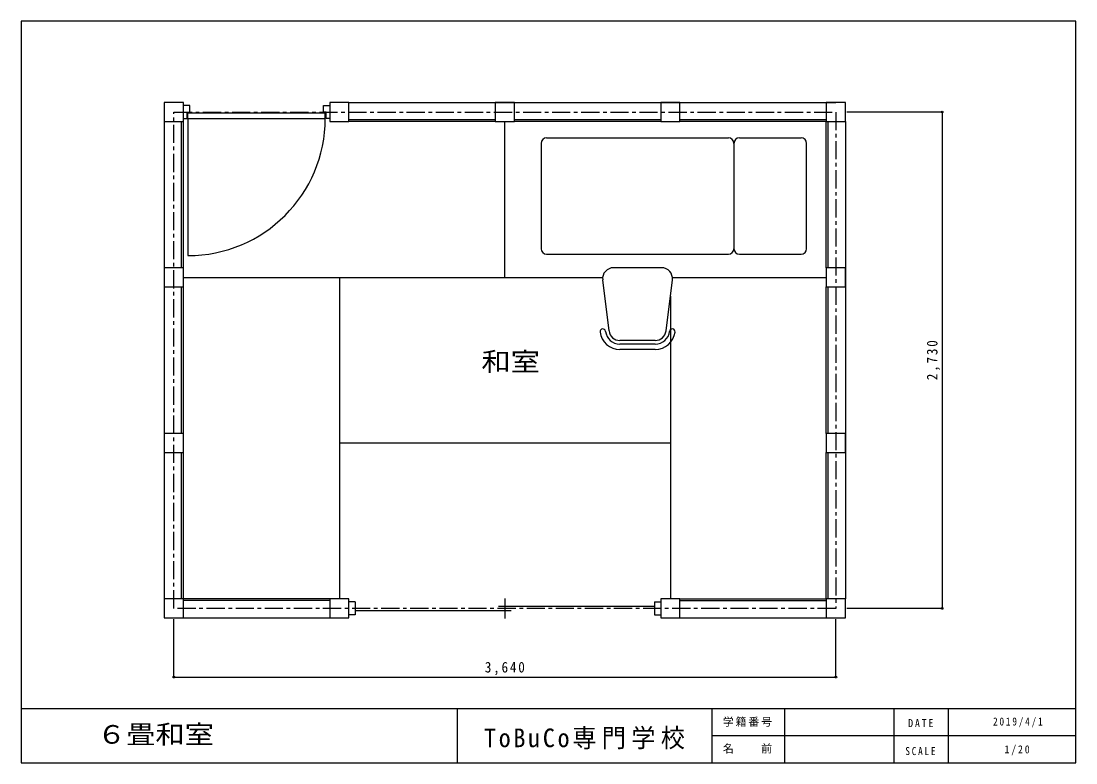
# Model space of a CAD drawing. Units: millimetres, scale not verified. Extents: x -2900 to 2900, y -2040 to 2040.
import ezdxf
from ezdxf.enums import TextEntityAlignment as Align

# ---------------------------------------------------------------- set-up
doc = ezdxf.new("R2010")
doc.units = ezdxf.units.MM
doc.header["$LTSCALE"] = 20
doc.header["$PDMODE"] = 32
doc.header["$PDSIZE"] = 10
doc.linetypes.add('CHAIN1', pattern=[8, 5, -1, 1, -1])
for name, color, linetype in [('0-0_中心線', 4, 'CHAIN1'), ('0-1_柱', 7, 'Continuous'), ('0-2_壁', 7, 'Continuous'), ('0-3_開閉口', 7, 'Continuous'), ('0-4_畳', 4, 'Continuous'), ('0-5_机（図形）', 4, 'Continuous'), ('0-6_文字データ', 2, 'Continuous'), ('0-7_寸法', 4, 'Continuous'), ('F-F', 7, 'Continuous')]:
    doc.layers.add(name, color=color, linetype=linetype)
doc.styles.add('ＭＳ ゴシック', font='')
doc.styles.get('ＭＳ ゴシック').set_extended_font_data('MS Gothic')

msp = doc.modelspace()

# ---------------------------------------------------------------- linework, layer by layer
at = {"layer": '0-0_中心線'}
msp.add_lwpolyline([(-2060, 1540), (1580, 1540), (1580, -1190), (-2060, -1190)], close=True, dxfattribs=at)
at = {"layer": '0-1_柱'}
for p, q in [((1632.5, 577.5), (1632.5, 682.5)), ((1527.5, 577.5), (1632.5, 577.5)), ((1632.5, -332.5), (1632.5, -227.5)), ((1527.5, -332.5), (1632.5, -332.5)), ((-1202.5, -1242.5), (-1097.5, -1242.5)), ((617.5, -1242.5), (722.5, -1242.5))]:
    msp.add_line(p, q, dxfattribs=at)
for points in [[(-2112.5, 1487.5), (-2007.5, 1487.5), (-2007.5, 1592.5), (-2112.5, 1592.5)], [(-1202.5, 1487.5), (-1097.5, 1487.5), (-1097.5, 1592.5), (-1202.5, 1592.5)], [(-292.5, 1487.5), (-187.5, 1487.5), (-187.5, 1592.5), (-292.5, 1592.5)], [(617.5, 1487.5), (722.5, 1487.5), (722.5, 1592.5), (617.5, 1592.5)], [(1527.5, 1487.5), (1632.5, 1487.5), (1632.5, 1592.5), (1527.5, 1592.5)], [(-2112.5, 577.5), (-2007.5, 577.5), (-2007.5, 682.5), (-2112.5, 682.5)], [(-2112.5, -332.5), (-2007.5, -332.5), (-2007.5, -227.5), (-2112.5, -227.5)], [(-2112.5, -1242.5), (-2007.5, -1242.5), (-2007.5, -1137.5), (-2112.5, -1137.5)], [(1527.5, -1242.5), (1632.5, -1242.5), (1632.5, -1137.5), (1527.5, -1137.5)]]:
    msp.add_lwpolyline(points, close=True, dxfattribs=at)
for points in [[(1632.5, 682.5), (1527.5, 682.5), (1527.5, 577.5)], [(1632.5, -227.5), (1527.5, -227.5), (1527.5, -332.5)], [(-1097.5, -1242.5), (-1097.5, -1137.5), (-1202.5, -1137.5), (-1202.5, -1242.5)], [(722.5, -1242.5), (722.5, -1137.5), (617.5, -1137.5), (617.5, -1242.5)]]:
    msp.add_lwpolyline(points, dxfattribs=at)
at = {"layer": '0-2_壁'}
for p, q in [((-1097.5, 1592.5), (1580, 1592.5)), ((-2112.5, 1487.5), (-2112.5, -1137.5)), ((-2017.5, 682.5), (-2017.5, 1487.5)), ((-292.5, 1497.5), (-1097.5, 1497.5)), ((617.5, 1497.5), (-187.5, 1497.5)), ((1527.5, 1497.5), (722.5, 1497.5)), ((1537.5, 682.5), (1537.5, 1487.5)), ((1632.5, 1487.5), (1632.5, -1137.5)), ((-2017.5, -227.5), (-2017.5, 577.5)), ((1537.5, -227.5), (1537.5, 577.5)), ((-2017.5, -1137.5), (-2017.5, -332.5)), ((1537.5, -1137.5), (1537.5, -332.5)), ((-1202.5, -1147.5), (-2007.5, -1147.5)), ((722.5, -1147.5), (1527.5, -1147.5)), ((-2007.5, -1242.5), (-1202.5, -1242.5)), ((722.5, -1242.5), (1527.5, -1242.5))]:
    msp.add_line(p, q, dxfattribs=at)
at = {"layer": '0-2_壁', "color": 4}
for p, q in [((-2007.5, 682.5), (-2007.5, 1487.5)), ((-292.5, 1487.5), (-1097.5, 1487.5)), ((617.5, 1487.5), (-187.5, 1487.5)), ((1527.5, 1487.5), (722.5, 1487.5)), ((1527.5, 682.5), (1527.5, 1487.5)), ((-2007.5, -227.5), (-2007.5, 577.5)), ((1527.5, -227.5), (1527.5, 577.5)), ((1527.5, -1137.5), (1527.5, -332.5)), ((722.5, -1137.5), (1527.5, -1137.5))]:
    msp.add_line(p, q, dxfattribs=at)
msp.add_lwpolyline([(-1202.5, -1137.5), (-2007.5, -1137.5), (-2007.5, -332.5)], dxfattribs=at)
at = {"layer": '0-3_開閉口'}
for p, q in [((-1982.5, 1505), (-1982.5, 1535)), ((-1982.5, 1535), (-1227.5, 1535)), ((-1227.5, 1505), (-1227.5, 1535)), ((-1982.5, 1505), (-1227.5, 1505)), ((-1062.5, -1155), (-1097.5, -1155)), ((-1062.5, -1155), (-1062.5, -1225)), ((-240, -1135), (-240, -1245)), ((582.5, -1155), (617.5, -1155)), ((582.5, -1155), (582.5, -1225)), ((-1062.5, -1202), (-205, -1202)), ((-275, -1178), (582.5, -1178)), ((-1062.5, -1225), (-1097.5, -1225)), ((582.5, -1225), (617.5, -1225))]:
    msp.add_line(p, q, dxfattribs=at)
at = {"layer": '0-3_開閉口', "color": 4}
msp.add_line((-1982.5, 1505), (-1982.5, 750), dxfattribs=at)
at = {"layer": '0-3_開閉口'}
for points in [[(-2007.5, 1505), (-1987.5, 1505), (-1987.5, 1540), (-1972.5, 1540), (-1972.5, 1575), (-2007.5, 1575)], [(-1202.5, 1505), (-1222.5, 1505), (-1222.5, 1540), (-1237.5, 1540), (-1237.5, 1575), (-1202.5, 1575)]]:
    msp.add_lwpolyline(points, dxfattribs=at)
at = {"layer": '0-3_開閉口', "color": 4}
msp.add_arc((-1982.5, 1505), 755, 270, 0, dxfattribs=at)
at = {"layer": '0-4_畳'}
for p, q in [((-240, 630), (-240, 1487.5)), ((-2007.5, 630), (297.84, 630)), ((-1150, 630), (-1150, -1137.5)), ((681.22, 630), (1527.5, 630)), ((670, 527.34), (670, -1137.5)), ((-1150, -280), (670, -280))]:
    msp.add_line(p, q, dxfattribs=at)
at = {"layer": '0-5_机（図形）'}
for p, q in [((-10.47, 1397.64), (989.53, 1397.64)), ((1049.53, 1397.64), (1389.53, 1397.64)), ((-40.47, 1367.63), (-40.47, 787.64)), ((1019.53, 1367.63), (1019.53, 787.64)), ((1419.53, 787.64), (1419.53, 1367.63)), ((-10.47, 757.64), (989.53, 757.64)), ((1049.53, 757.64), (1389.53, 757.64)), ((621.56, 683.57), (357.49, 683.57)), ((332.96, 336.12), (297.96, 616.12)), ((646.1, 336.12), (681.1, 616.12)), ((586.56, 283.56), (392.49, 283.56)), ((586.56, 263.56), (392.49, 263.56)), ((586.56, 233.56), (392.49, 233.56))]:
    msp.add_line(p, q, dxfattribs=at)
for centre, radius, start, end in [((-10.47, 1367.63), 30, 90, 180), ((989.53, 1367.63), 30, 0, 90), ((1049.53, 1367.63), 30, 90, 180), ((1389.53, 1367.63), 30, 0, 90), ((-10.47, 787.64), 30, 180, 270), ((989.53, 787.64), 30, 270, 0), ((1049.53, 787.64), 30, 180, 270), ((1389.53, 787.64), 30, 270, 0), ((357.49, 623.56), 60, 90, 187.12502), ((621.56, 623.56), 60, 352.87498, 90), ((298.23, 331.78), 15, 7.12444, 187.12444), ((392.49, 343.56), 110, 187.12473, 270), ((392.49, 343.56), 80, 187.12473, 270), ((392.49, 343.56), 60, 187.12473, 270), ((586.56, 343.56), 60, 270, 352.87527), ((586.56, 343.56), 80, 270, 352.87527), ((586.56, 343.56), 110, 270, 352.87527), ((680.83, 331.78), 15, 352.87556, 172.87556)]:
    msp.add_arc(centre, radius, start, end, dxfattribs=at)
at = {"layer": '0-7_寸法'}
for p, q in [((2163.85, 1540), (1640, 1540)), ((2163.85, 1540), (2163.85, -1190)), ((2163.85, -1190), (1640, -1190)), ((-2060, -1567.91), (-2060, -1250)), ((1580, -1567.91), (1580, -1250)), ((-2060, -1567.91), (1580, -1567.91))]:
    msp.add_line(p, q, dxfattribs=at)
for p in [(2163.85, 1540), (2163.85, -1190), (-2060, -1567.91), (1580, -1567.91)]:
    msp.add_point(p, dxfattribs=at)
at = {"layer": 'F-F'}
for p, q in [((-2900, -1740), (2900, -1740)), ((-500, -2040), (-500, -1740)), ((900, -2040), (900, -1740)), ((1300, -2040), (1300, -1740)), ((1900, -2040), (1900, -1740)), ((2200, -2040), (2200, -1740)), ((900, -1890), (2900, -1890))]:
    msp.add_line(p, q, dxfattribs=at)
msp.add_lwpolyline([(-2900, -2040), (2900, -2040), (2900, 2040), (-2900, 2040)], close=True, dxfattribs=at)

# ---------------------------------------------------------------- texts
at = {"layer": '0-6_文字データ', "style": 'ＭＳ ゴシック', "width": 1.15}
msp.add_text('和室', height=102.6, dxfattribs=at).set_placement((-368.92, 85.14), align=Align.BOTTOM_LEFT)
at = {"layer": '0-7_寸法', "color": 7, "insert": (2153.85, 65), "char_height": 58.65, "attachment_point": 7, "rotation": 90, "style": 'ＭＳ ゴシック'}
msp.add_mtext('\\T1.28;\\W0.9;2,730', dxfattribs=at)
at = {"layer": '0-7_寸法', "color": 7, "insert": (-350, -1557.91), "char_height": 58.65, "attachment_point": 7, "style": 'ＭＳ ゴシック'}
msp.add_mtext('\\T1.28;\\W0.9;3,640', dxfattribs=at)
at = {"layer": 'F-F', "color": 2, "style": 'ＭＳ ゴシック', "width": 1.15}
msp.add_text('６畳和室', height=102.6, dxfattribs=at).set_placement((-2483.11, -1965.2), align=Align.BOTTOM_LEFT)
at = {"layer": 'F-F', "char_height": 43.99, "attachment_point": 7, "style": 'ＭＳ ゴシック'}
for s, insert in [('\\T1.17;学籍番号', (958.69, -1841.23)), ('\\T1.39;\\W0.85;2019/4/1', (2444.35, -1844.97)), ('\\T1.38;\\W0.9;DATE', (1977.93, -1843.16)), ('\\T1.17;名\u3000\u3000前', (958.86, -1988.56)), ('\\T1.38;\\W0.85;SCALE', (1962.13, -1997.55)), ('\\T1.38;\\W0.9;1/20', (2507.48, -1997.89))]:
    msp.add_mtext(s, dxfattribs=dict(at, insert=insert))
at = {"layer": 'F-F', "color": 2, "insert": (-354.73, -1965.2), "char_height": 102.6, "attachment_point": 7, "style": 'ＭＳ ゴシック'}
msp.add_mtext('\\T1.22;\\W0.95;ToBuCo専門学校', dxfattribs=at)

doc.saveas('drawing.dxf')
